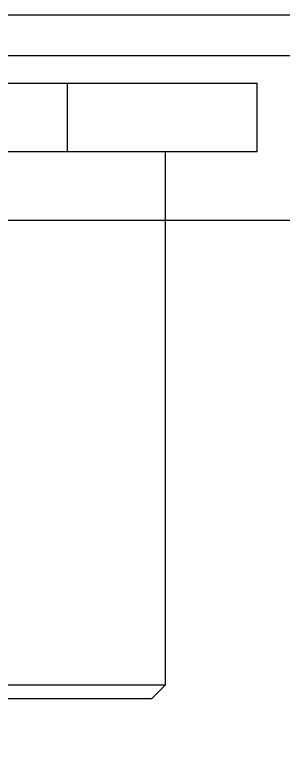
# Model space of a CAD drawing. Header units: inches. Extents: x -64 to 911, y 30 to 355.
# Drawn here: x 784.62 to 786.58, y 131.76 to 137.19 of the extents above; entities that cross this region are included whole.
import ezdxf

# ---------------------------------------------------------------- set-up
doc = ezdxf.new("R2010")
doc.units = ezdxf.units.IN
doc.layers.add('02___PRT_ALL_AXES', color=7, linetype='Continuous')
doc.layers.add('DEFAULT_2', color=8, linetype='Continuous')

msp = doc.modelspace()

# ---------------------------------------------------------------- linework, layer by layer
for p, q in [((515.0601, 137.1946), (833.356, 137.1946)), ((515.0601, 135.6946), (833.356, 135.6946)), ((785.7194, 132.2946), (781.5194, 132.2946)), ((785.6194, 132.1946), (785.7194, 132.2946)), ((785.6194, 132.1946), (781.6194, 132.1946))]:
    msp.add_line(p, q)
msp.add_arc((674.2081, -1221.0682), 1356.7628, 83.2637115, 96.7362885)
at = {"layer": '02___PRT_ALL_AXES'}
for p, q in [((785.7194, 136.1946), (785.7194, 135.6946)), ((785.7194, 135.6946), (785.7194, 132.2946))]:
    msp.add_line(p, q, dxfattribs=at)
at = {"layer": 'DEFAULT_2'}
for p, q in [((809.2147, 136.8946), (522.326, 136.8946)), ((780.8481, 136.6946), (786.3907, 136.6946)), ((785.005, 136.1946), (785.005, 136.6946)), ((786.3907, 136.1946), (786.3907, 136.6946)), ((780.8481, 136.1946), (786.3907, 136.1946))]:
    msp.add_line(p, q, dxfattribs=at)

doc.saveas('drawing.dxf')
